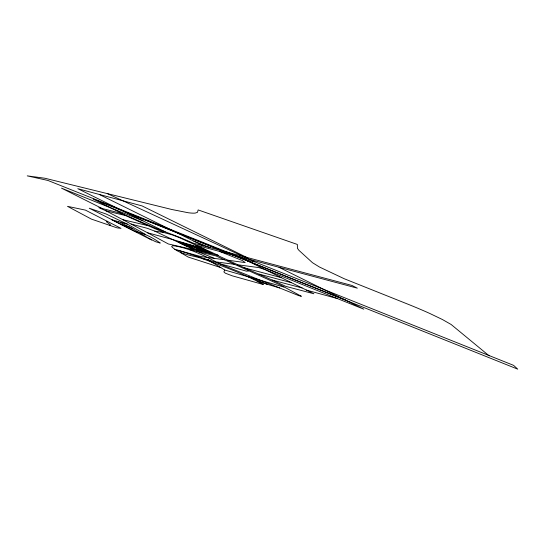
<?xml version="1.0" encoding="UTF-8"?>
<svg xmlns="http://www.w3.org/2000/svg" width="545" height="545" viewBox="0 0 545 545"><rect width="100%" height="100%" fill="white"/><g stroke="black" fill="none" stroke-linecap="round" stroke-linejoin="round"><path stroke-width="0.82" d="M283.925 287.045L224.778 270.034L223.872 271.853L225.276 273.168L232.19 275.804L263.344 284.531C244.099 273.753 223.178 266.505 202.624 258.684C192.187 255.149 179.857 254.822 171.634 246.633L172.513 245.775L173.889 245.788C190.621 248.411 205.812 256.511 220.623 264.305L298.735 295.622L301.378 296.289L281.486 285.498L215.922 255.912L189.769 249.617M107.106 221.243L106.302 221.706L110.506 224.826L109.49 225.283L91.417 219.11L67.526 206.344L85.422 210.118L120.976 228.355L117.066 227.865L109.49 225.283M248.69 270.954L246.517 271.178L221.842 264.271L174.727 249.201M195.519 245.012L357.316 288.162L351.975 285.464L193.08 243.084L180.041 237.477L155.795 228.239L124.771 214.866L117.911 212.523L98.863 207.672L105.9 210.799L131.181 224.077L147.491 228.369L154.739 231.128L163.725 232.47L172.479 234.977L179.073 237.531L218.375 255.387L217.06 255.196L237.852 264.795M177.67 250.148L200.649 256.518L224.506 259.767M216.89 262.009L234.289 264.305M227.939 260.224L245.216 262.608L242.518 260.619L219.989 251.572M246.851 260.442L254.372 261.682L513.553 365.334L517.75 369.163L93.243 199.123L124.771 214.866M202.624 258.684L208.578 260.067M123.163 219.758L148.063 225.671L163.725 232.47M186.199 244.569L179.945 243.063L186.077 245.856L192.331 247.369L184.721 243.894L190.975 245.407L198.584 248.874L207.965 251.143L201.841 248.343L192.453 246.081M182.813 243.833L185.954 244.596L181.655 242.634M195.962 247.008L198.108 247.525M190.852 246.694L197.106 248.2M191.867 248.132L203.564 251L205.451 251.892M206.603 251.681L205.772 251.483L208.04 252.519M193.421 249.447L217.537 255.271M105.9 210.799L125.561 215.568L148.063 225.671M249.051 260.803L47.905 180.45L27.25 175.865L44.956 178.249L171.886 209.512L188.297 212.754A93.583 8.972 19.3 0 0 195.328 213.054L197.481 212.312L198.142 209.927L297.352 244.453L297.434 248.316L298.892 250.298L312.483 262.697L319.506 267.043L344.154 278.706L404.799 302.945A93.025 8.918 19.3 0 1 429.685 313.416L442.377 319.499L451.137 324.493L489.172 355.844M134.417 231.373C143.873 233.09 152.525 237.436 160.244 243.07L155.55 241.701L148.587 238.206M279.02 267.329L363.767 309.172L265.115 269.577L258.861 267.602L237.647 264.768L272.187 280.076L302.107 287.951M244.269 267.82L281.281 277.637L313.852 293.762L285.853 286.384L272.187 280.076M259.011 274.081L291.486 282.692M165.203 231.823L77.792 188.686L142.075 205.921L247.123 257.601M131.181 224.077L147.627 232.81L172.295 239.432L203.994 248.861M306.399 290.083L337.178 298.503M118.531 221.638L111.739 219.751L151.612 240.018L132.857 228.777L118.531 221.638L127.23 224.077L145.106 234.214M257.199 281.295L279.578 287.944M120.847 224.411L129.036 226.87L132.857 228.777M224.778 270.034L220.814 267.588L188.243 257.077L180.783 252.751M124.723 211.814L305.82 284.197M142.94 220.786L61.503 188.154L102.031 208.476M193.836 241.122L210.343 247.716M305.99 284.143L345.441 299.995M247.307 276.24L267.336 284.306M196.404 251.054L214.675 258.466M254.372 261.682L254.808 261.825L107.276 193.57M198.707 247.587L206.977 251.334L204.545 250.748L208.871 252.716M195.205 246.66L201.711 249.63M183.072 243.819L189.204 246.613M154.739 231.128L194.102 249.774L168.378 243.976L147.627 232.81M127.23 224.077L106.043 213.981L89.278 208.224L135.582 231.666M99.306 194.476L203.448 245.863M246.449 260.278L281.281 277.637M239.378 256.75L247.675 260.892M220.814 267.588L208.074 259.911M212.809 253.67L193.966 249.12L177.942 241.53L201.657 248.581L212.809 253.67"/></g></svg>
